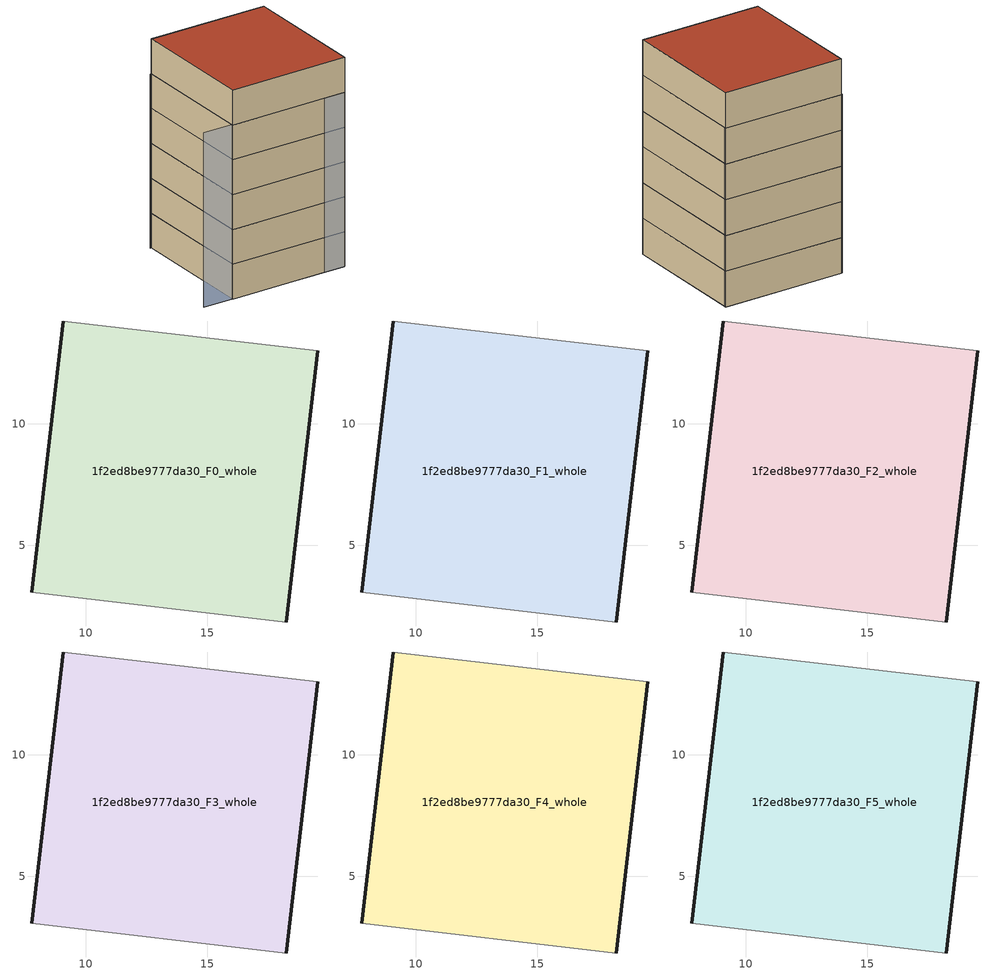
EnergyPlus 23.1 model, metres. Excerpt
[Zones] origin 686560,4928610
1f2ed8be9777da30_F0_whole
 floor ground (EU_floor_Construction): 18.26,1.84 19.56,13.01 9.07,14.24 7.77,3.07 z0
 wall outside (EU_wall_Construction): 7.77,3.07 9.07,14.24 / 19.56,13.01 18.26,1.84 z0:3
 wall adiabatic (EU_wall_Construction): 18.26,1.84 7.77,3.07 / 9.07,14.24 19.56,13.01 z0:3
1f2ed8be9777da30_F1_whole
 floor to 1f2ed8be9777da30_F0_whole (EU_floor_Construction): 18.26,1.84 19.56,13.01 9.07,14.24 7.77,3.07 z3
 wall outside (EU_wall_Construction): 7.77,3.07 9.07,14.24 / 19.56,13.01 18.26,1.84 z3:6
 wall adiabatic (EU_wall_Construction): 18.26,1.84 7.77,3.07 / 9.07,14.24 19.56,13.01 z3:6
1f2ed8be9777da30_F2_whole
 floor to 1f2ed8be9777da30_F1_whole (EU_floor_Construction): 18.26,1.84 19.56,13.01 9.07,14.24 7.77,3.07 z6
 wall outside (EU_wall_Construction): 7.77,3.07 9.07,14.24 / 19.56,13.01 18.26,1.84 z6:9
 wall adiabatic (EU_wall_Construction): 18.26,1.84 7.77,3.07 / 9.07,14.24 19.56,13.01 z6:9
1f2ed8be9777da30_F3_whole
 floor to 1f2ed8be9777da30_F2_whole (EU_floor_Construction): 18.26,1.84 19.56,13.01 9.07,14.24 7.77,3.07 z9
 wall outside (EU_wall_Construction): 7.77,3.07 9.07,14.24 / 19.56,13.01 18.26,1.84 z9:12
 wall adiabatic (EU_wall_Construction): 18.26,1.84 7.77,3.07 / 9.07,14.24 19.56,13.01 z9:12
1f2ed8be9777da30_F4_whole
 floor to 1f2ed8be9777da30_F3_whole (EU_floor_Construction): 18.26,1.84 19.56,13.01 9.07,14.24 7.77,3.07 z12
 wall outside (EU_wall_Construction): 7.77,3.07 9.07,14.24 / 19.56,13.01 18.26,1.84 z12:15
 wall adiabatic (EU_wall_Construction): 18.26,1.84 7.77,3.07 / 9.07,14.24 19.56,13.01 z12:15
1f2ed8be9777da30_F5_whole
 floor to 1f2ed8be9777da30_F4_whole (EU_floor_Construction): 18.26,1.84 19.56,13.01 9.07,14.24 7.77,3.07 z15
 wall outside (EU_wall_Construction): 7.77,3.07 9.07,14.24 / 19.56,13.01 18.26,1.84 z15:18
 wall adiabatic (EU_wall_Construction): 18.26,1.84 7.77,3.07 / 9.07,14.24 19.56,13.01 z15:18
 roof outside (EU_roof_Construction): 19.56,13.01 18.26,1.84 7.77,3.07 9.07,14.24 z18
shading: 5.18,3.48 18.18,1.84 / 19.57,12.91 8.95,14.24 z0:15
[Building]
EU S2 Campaign: North Axis=0; Terrain=City; Solar Distribution=FullExterior
[Site:Location]
Bologna: Latitude=44.5; Longitude=11.25; Time Zone=1; Elevation=37
[SizingPeriod:WeatherFileDays]
AnnualSizingPeriod: Begin Month=1; Begin Day of Month=1; End Month=12; End Day of Month=31; Day of Week for Start Day=Monday; Use Weather File Daylight Saving Period=No; Use Weather File Rain and Snow Indicators=No
[MATERIAL]
EU_InternalMass_Material: Roughness=MediumRough; Thickness=0.1; Conductivity=1; Density=1800; Specific Heat=900; Thermal Absorptance=0.9; Solar Absorptance=0.7; Visible Absorptance=0.7
[MATERIAL:NOMASS] Roughness=MediumRough; Thermal Absorptance=0.9; Solar Absorptance=0.7; Visible Absorptance=0.7
Name | Thermal Resistance
EU_wall_NoMass | 0.905828
EU_roof_NoMass | 0.37593
EU_floor_NoMass | 0.67114
[CONSTRUCTION]
EU_wall_Construction: EU_wall_NoMass
EU_roof_Construction: EU_roof_NoMass
EU_floor_Construction: EU_floor_NoMass
EU_InternalMass_Construction: EU_InternalMass_Material
[ZONE] Type=1; Multiplier=1; Ceiling Height=autocalculate; Floor Area=autocalculate; Part of Total Floor Area=Yes
Name | Volume
1f2ed8be9777da30_F0_whole | 356.14
1f2ed8be9777da30_F1_whole; 1f2ed8be9777da30_F2_whole; 1f2ed8be9777da30_F3_whole; 1f2ed8be9777da30_F4_whole; 1f2ed8be9777da30_F5_whole | 356.139
[INTERNALMASS] Construction=EU_InternalMass_Construction; Surface Area=118.713
Name | Zone or ZoneList
1f2ed8be9777da30_F0_whole_EU_InternalMass | 1f2ed8be9777da30_F0_whole
1f2ed8be9777da30_F1_whole_EU_InternalMass | 1f2ed8be9777da30_F1_whole
1f2ed8be9777da30_F2_whole_EU_InternalMass | 1f2ed8be9777da30_F2_whole
1f2ed8be9777da30_F3_whole_EU_InternalMass | 1f2ed8be9777da30_F3_whole
1f2ed8be9777da30_F4_whole_EU_InternalMass | 1f2ed8be9777da30_F4_whole
1f2ed8be9777da30_F5_whole_EU_InternalMass | 1f2ed8be9777da30_F5_whole
[OTHEREQUIPMENT] Fuel Type=Electricity; Design Level Calculation Method=Watts/Area; Power per Zone Floor Area=1; Fraction Latent=0; Fraction Radiant=0; Fraction Lost=0; Carbon Dioxide Generation Rate=0; EndUse Subcategory=EU_Step8_InternalGains
Name | Zone or ZoneList or Space or SpaceList | Schedule
EU_Step8_InternalGain_1f2ed8be9777da30_F0_whole_f000 | 1f2ed8be9777da30_F0_whole | EU_Step8_GainSchedule_1f2ed8be9777da30_F0_whole_f000
EU_Step8_InternalGain_1f2ed8be9777da30_F1_whole_f000 | 1f2ed8be9777da30_F1_whole | EU_Step8_GainSchedule_1f2ed8be9777da30_F1_whole_f000
EU_Step8_InternalGain_1f2ed8be9777da30_F2_whole_f000 | 1f2ed8be9777da30_F2_whole | EU_Step8_GainSchedule_1f2ed8be9777da30_F2_whole_f000
EU_Step8_InternalGain_1f2ed8be9777da30_F3_whole_f000 | 1f2ed8be9777da30_F3_whole | EU_Step8_GainSchedule_1f2ed8be9777da30_F3_whole_f000
EU_Step8_InternalGain_1f2ed8be9777da30_F4_whole_f000 | 1f2ed8be9777da30_F4_whole | EU_Step8_GainSchedule_1f2ed8be9777da30_F4_whole_f000
EU_Step8_InternalGain_1f2ed8be9777da30_F5_whole_f000 | 1f2ed8be9777da30_F5_whole | EU_Step8_GainSchedule_1f2ed8be9777da30_F5_whole_f000
[ZONEVENTILATION:DESIGNFLOWRATE] Schedule=EU_AlwaysOn; Design Flow Rate Calculation Method=AirChanges/Hour; Air Changes per Hour=0.73129; Ventilation Type=Natural; Fan Pressure Rise=0; Fan Total Efficiency=1; Constant Term Coefficient=1; Temperature Term Coefficient=0; Velocity Term Coefficient=0; Velocity Squared Term Coefficient=0; Minimum Indoor Temperature=-100; Maximum Indoor Temperature=100; Delta Temperature=-100; Minimum Outdoor Temperature=-100; Maximum Outdoor Temperature=100; Maximum Wind Speed=40
Name | Zone or ZoneList or Space or SpaceList
EU_ConstantAir_1f2ed8be9777da30_F0_whole | 1f2ed8be9777da30_F0_whole
EU_ConstantAir_1f2ed8be9777da30_F1_whole | 1f2ed8be9777da30_F1_whole
EU_ConstantAir_1f2ed8be9777da30_F2_whole | 1f2ed8be9777da30_F2_whole
EU_ConstantAir_1f2ed8be9777da30_F3_whole | 1f2ed8be9777da30_F3_whole
EU_ConstantAir_1f2ed8be9777da30_F4_whole | 1f2ed8be9777da30_F4_whole
EU_ConstantAir_1f2ed8be9777da30_F5_whole | 1f2ed8be9777da30_F5_whole
[HVACTEMPLATE:THERMOSTAT] Constant Heating Setpoint=20; Constant Cooling Setpoint=50
EU_HeatOnly_1f2ed8be9777da30_F0_whole; EU_HeatOnly_1f2ed8be9777da30_F1_whole; EU_HeatOnly_1f2ed8be9777da30_F2_whole; EU_HeatOnly_1f2ed8be9777da30_F3_whole; EU_HeatOnly_1f2ed8be9777da30_F4_whole; EU_HeatOnly_1f2ed8be9777da30_F5_whole
[HVACTEMPLATE:ZONE:IDEALLOADSAIRSYSTEM] System Availability Schedule=EU_AlwaysOn; Maximum Heating Supply Air Temperature=50; Minimum Cooling Supply Air Temperature=13; Maximum Heating Supply Air Humidity Ratio=0.0156; Minimum Cooling Supply Air Humidity Ratio=0.0077; Heating Limit=NoLimit; Cooling Limit=NoLimit; Heating Availability Schedule=EU_AlwaysOn; Cooling Availability Schedule=EU_CoolingOff; Dehumidification Control Type=ConstantSensibleHeatRatio; Cooling Sensible Heat Ratio=0.7; Dehumidification Setpoint=60; Humidification Control Type=None; Humidification Setpoint=30; Outdoor Air Method=None; Outdoor Air Flow Rate per Person=0.00944; Outdoor Air Flow Rate per Zone Floor Area=0; Outdoor Air Flow Rate per Zone=0; Demand Controlled Ventilation Type=None; Outdoor Air Economizer Type=NoEconomizer; Heat Recovery Type=None; Sensible Heat Recovery Effectiveness=0.7; Latent Heat Recovery Effectiveness=0.65
Name | Template Thermostat
1f2ed8be9777da30_F0_whole | EU_HeatOnly_1f2ed8be9777da30_F0_whole
1f2ed8be9777da30_F1_whole | EU_HeatOnly_1f2ed8be9777da30_F1_whole
1f2ed8be9777da30_F2_whole | EU_HeatOnly_1f2ed8be9777da30_F2_whole
1f2ed8be9777da30_F3_whole | EU_HeatOnly_1f2ed8be9777da30_F3_whole
1f2ed8be9777da30_F4_whole | EU_HeatOnly_1f2ed8be9777da30_F4_whole
1f2ed8be9777da30_F5_whole | EU_HeatOnly_1f2ed8be9777da30_F5_whole
[SIZING:ZONE] Zone Cooling Design Supply Air Temperature Input Method=SupplyAirTemperature; Zone Cooling Design Supply Air Temperature=13; Zone Heating Design Supply Air Temperature Input Method=SupplyAirTemperature; Zone Heating Design Supply Air Temperature=50; Zone Cooling Design Supply Air Humidity Ratio=0.008; Zone Heating Design Supply Air Humidity Ratio=0.008; Cooling Design Air Flow Method=DesignDay; Cooling Design Air Flow Rate=0; Cooling Minimum Air Flow per Zone Floor Area=0.000762; Cooling Minimum Air Flow=0; Cooling Minimum Air Flow Fraction=0.2; Heating Design Air Flow Method=DesignDay; Heating Design Air Flow Rate=0; Heating Maximum Air Flow per Zone Floor Area=0.002032; Heating Maximum Air Flow=0.141576; Heating Maximum Air Flow Fraction=0.3; Account for Dedicated Outdoor Air System=No; Dedicated Outdoor Air System Control Strategy=NeutralSupplyAir; Dedicated Outdoor Air Low Setpoint Temperature for Design=autosize; Dedicated Outdoor Air High Setpoint Temperature for Design=autosize; Zone Load Sizing Method=Sensible Load Only No Latent Load; Zone Latent Cooling Design Supply Air Humidity Ratio Input Method=HumidityRatioDifference; Zone Cooling Design Supply Air Humidity Ratio Difference=0.005; Zone Latent Heating Design Supply Air Humidity Ratio Input Method=HumidityRatioDifference; Zone Humidification Design Supply Air Humidity Ratio Difference=0.005
1f2ed8be9777da30_F0_whole; 1f2ed8be9777da30_F1_whole; 1f2ed8be9777da30_F2_whole; 1f2ed8be9777da30_F3_whole; 1f2ed8be9777da30_F4_whole; 1f2ed8be9777da30_F5_whole
[SCHEDULE:CONSTANT]
Name | Hourly Value
EU_AlwaysOn | 1
EU_CoolingOff | 0
[SCHEDULE:FILE] Column Number=1; Rows to Skip at Top=0; Number of Hours of Data=8760; Column Separator=Comma; Interpolate to Timestep=No; Minutes per Item=60; Adjust Schedule for Daylight Savings=Yes
Name | File
EU_Step8_GainSchedule_1f2ed8be9777da30_F0_whole_f000 | ../../schedules/1f2ed8be9777da30/1f2ed8be9777da30_F0_whole_f000_gain.csv
EU_Step8_GainSchedule_1f2ed8be9777da30_F1_whole_f000 | ../../schedules/1f2ed8be9777da30/1f2ed8be9777da30_F1_whole_f000_gain.csv
EU_Step8_GainSchedule_1f2ed8be9777da30_F2_whole_f000 | ../../schedules/1f2ed8be9777da30/1f2ed8be9777da30_F2_whole_f000_gain.csv
EU_Step8_GainSchedule_1f2ed8be9777da30_F3_whole_f000 | ../../schedules/1f2ed8be9777da30/1f2ed8be9777da30_F3_whole_f000_gain.csv
EU_Step8_GainSchedule_1f2ed8be9777da30_F4_whole_f000 | ../../schedules/1f2ed8be9777da30/1f2ed8be9777da30_F4_whole_f000_gain.csv
EU_Step8_GainSchedule_1f2ed8be9777da30_F5_whole_f000 | ../../schedules/1f2ed8be9777da30/1f2ed8be9777da30_F5_whole_f000_gain.csv
